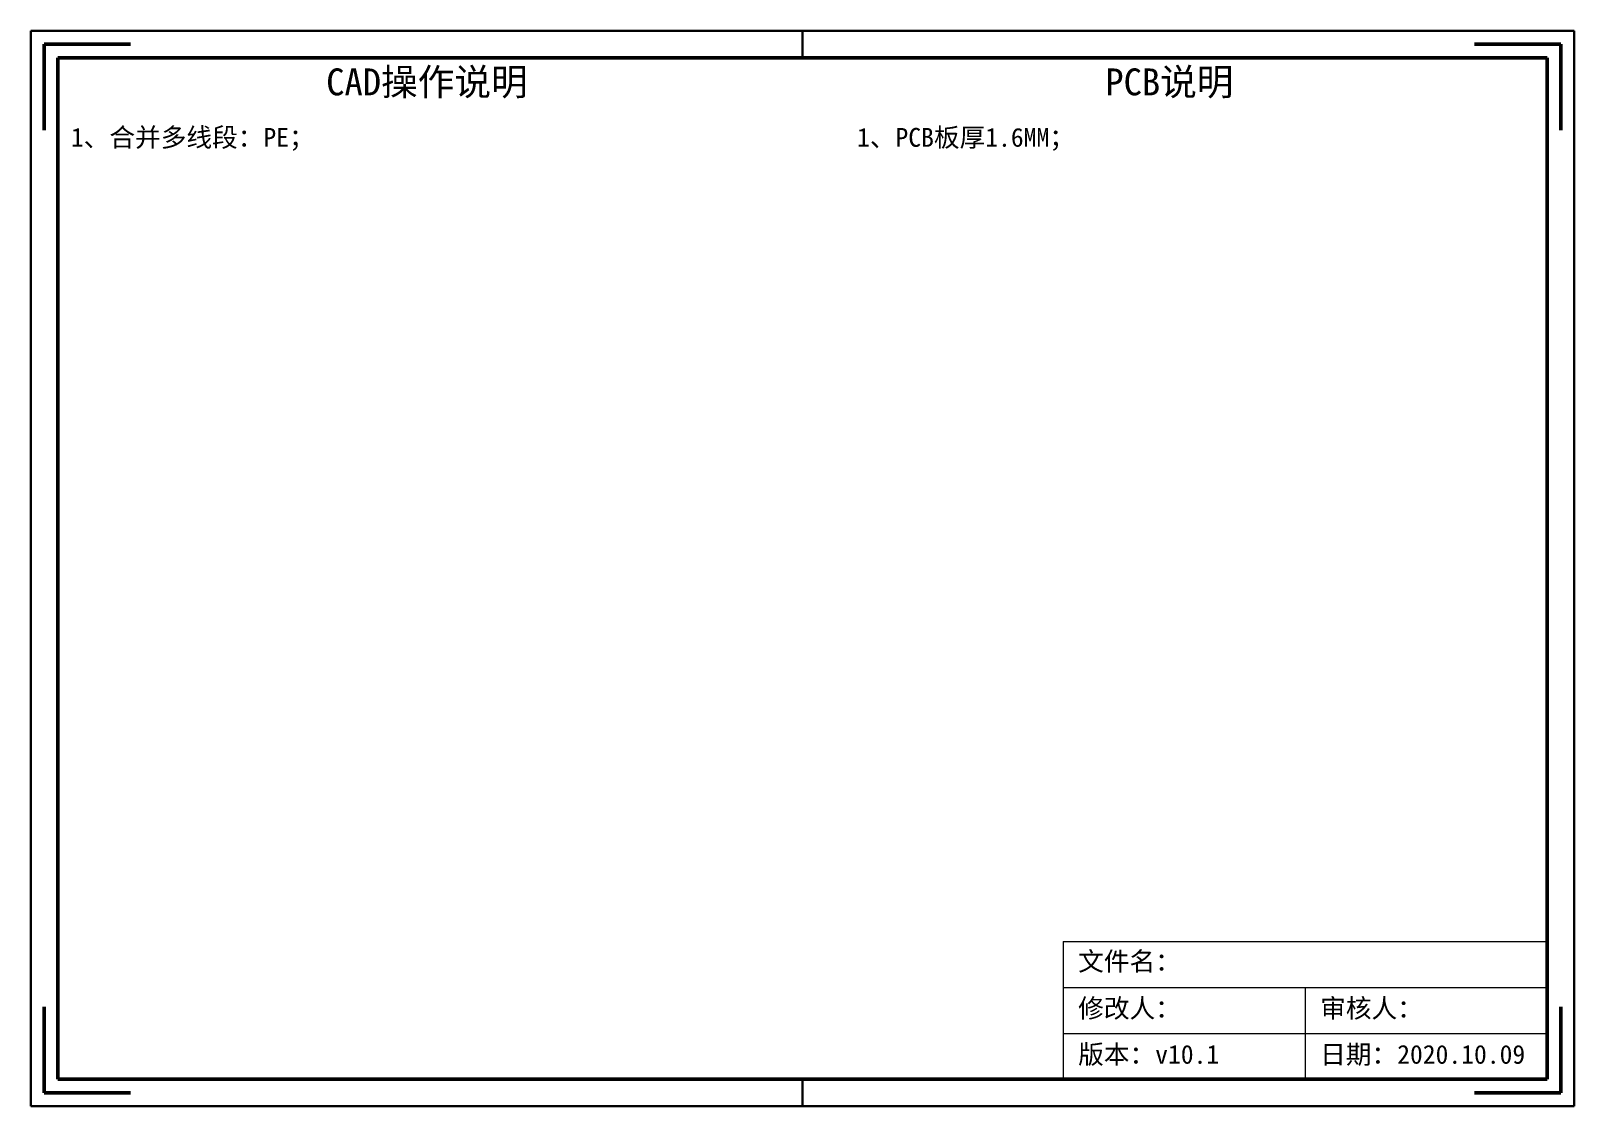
# Model space of a CAD drawing. Header units: millimetres. Extents: x -198 to 617, y -229 to 392.
# Drawn here: x -143.5 to 143.5, y 191.6 to 391.6 of the extents above; entities that cross this region are included whole.
import ezdxf

# ---------------------------------------------------------------- set-up
doc = ezdxf.new("R2010")
doc.units = ezdxf.units.MM
doc.layers.get('0').update_dxf_attribs({"lineweight": 20})
for name, color, linetype, lineweight in [('总内框线', 7, 'Continuous', 50), ('总外框线', 7, 'Continuous', 30), ('操作说明', 220, 'Continuous', 20), ('文字框', 7, 'Continuous', 20)]:
    doc.layers.add(name, color=color, linetype=linetype, lineweight=lineweight)
doc.styles.get("Standard").update_dxf_attribs({"font": 'txt.shx', "bigfont": 'tssdchn.shx'})

msp = doc.modelspace()

# ---------------------------------------------------------------- linework, layer by layer
for p, q in [((138.5, 252.64), (138.5, 196.64)), ((138.5, 252.64), (138.5, 196.64)), ((48.5, 222.25), (48.5, 196.64)), ((93.5, 213.71), (93.5, 196.64)), ((138.5, 196.64), (-41.5, 196.64))]:
    msp.add_line(p, q)
at = {"layer": '总内框线'}
for p, q in [((-141, 389.14), (-141, 373.14)), ((-141, 389.14), (-125, 389.14)), ((141, 389.14), (125, 389.14)), ((141, 389.14), (141, 373.14)), ((-138.5, 386.64), (138.5, 386.64)), ((-138.5, 196.64), (-138.5, 386.64)), ((138.5, 386.64), (138.5, 196.64)), ((-141, 194.14), (-141, 210.14)), ((141, 194.14), (141, 210.14)), ((138.5, 196.64), (-138.5, 196.64)), ((-141, 194.14), (-125, 194.14)), ((141, 194.14), (125, 194.14))]:
    msp.add_line(p, q, dxfattribs=at)
at = {"layer": '总外框线'}
for p, q in [((-143.5, 391.64), (143.5, 391.64)), ((-143.5, 191.64), (-143.5, 391.64)), ((0, 391.64), (0, 386.64)), ((143.5, 391.64), (143.5, 191.64)), ((0, 196.64), (0, 191.64)), ((143.5, 191.64), (-143.5, 191.64))]:
    msp.add_line(p, q, dxfattribs=at)
at = {"layer": '文字框'}
for p, q in [((48.5, 222.25), (138.5, 222.25)), ((48.5, 213.71), (138.5, 213.71)), ((48.5, 205.18), (138.5, 205.18))]:
    msp.add_line(p, q, dxfattribs=at)

# ---------------------------------------------------------------- texts
at = {"layer": '操作说明', "attachment_point": 1}
for s, insert, char_height in [('{\\fSimSun|b1|i0|c134|p2;CAD操作说明}', (-88.58, 384.65), 5), ('{\\fSimSun|b1|i0|c134|p2;PCB说明}', (56.31, 384.65), 5), ('{\\fSimSun|b0|i0|c134|p2;1、合并多线段：PE；}', (-136.05, 373.58), 3.5), ('{\\fSimSun|b0|i0|c134|p2;1、PCB板厚1.6MM；}', (10.14, 373.58), 3.5)]:
    msp.add_mtext_dynamic_manual_height_columns(s, width=63.2645, gutter_width=17.5, heights=[0], dxfattribs=dict(at, insert=insert, char_height=char_height))
at = {"layer": '文字框', "char_height": 3.5, "attachment_point": 1}
for s, width, insert in [('{\\fSimSun|b0|i0|c134|p2;文件名：}', 63.2645, (51.27, 220.32)), ('{\\fSimSun|b0|i0|c134|p2;修改人：}', 63.2645, (51.27, 211.6)), ('{\\fSimSun|b0|i0|c134|p2;审核人：}', 37.8999, (96.27, 211.6)), ('{\\fSimSun|b0|i0|c134|p2;版本：v10.1}', 63.2645, (51.27, 203.02)), ('{\\fSimSun|b0|i0|c134|p2;日期：2020.10.09}', 39.8787, (96.27, 203.02))]:
    msp.add_mtext_dynamic_manual_height_columns(s, width=width, gutter_width=17.5, heights=[0], dxfattribs=dict(at, insert=insert))

doc.saveas('drawing.dxf')
